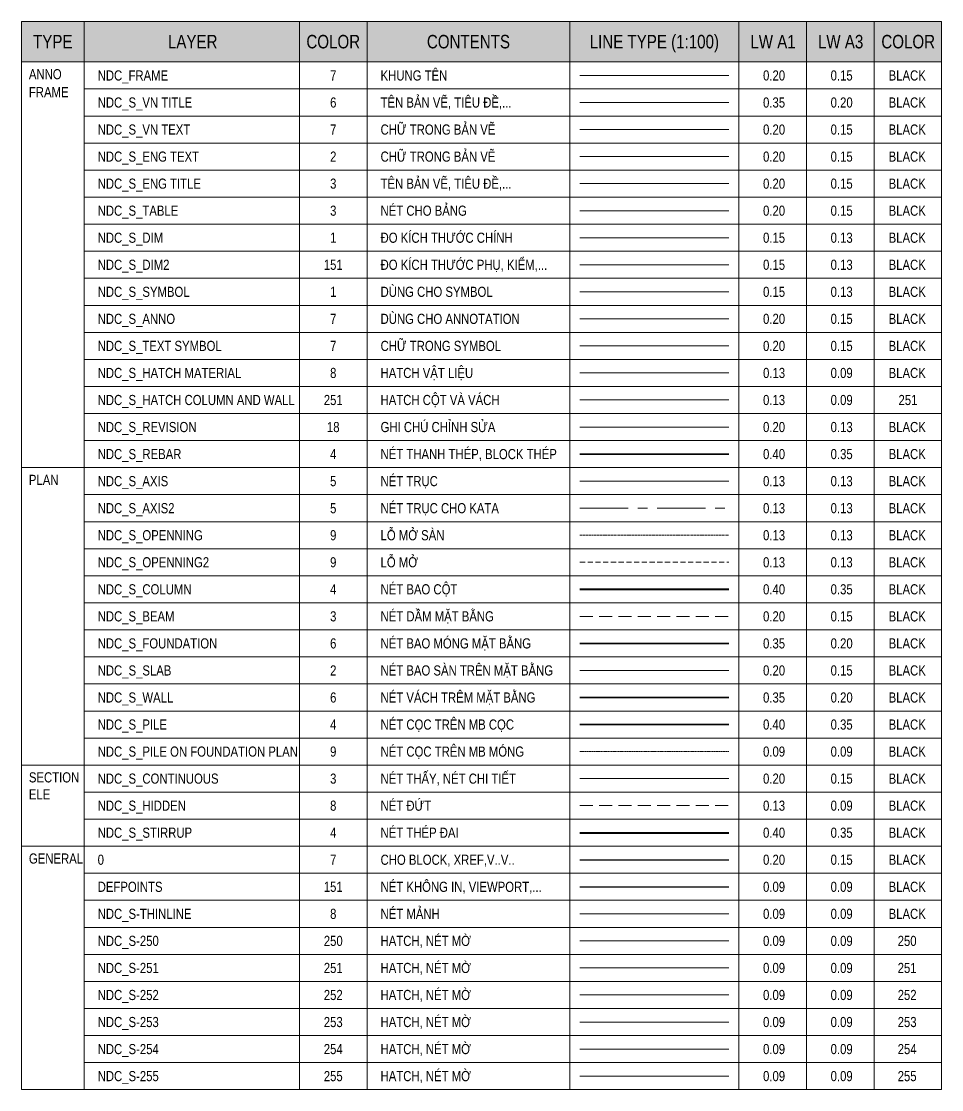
# Model space of a CAD drawing. Header units: millimetres. Extents: x -134772 to 596971, y -129535 to 35703.
# Drawn here: x -134772 to -112083, y -110869 to -84535 of the extents above; entities that cross this region are included whole.
import ezdxf
from ezdxf.enums import TextEntityAlignment as Align

# ---------------------------------------------------------------- set-up
doc = ezdxf.new("R2010")
doc.units = ezdxf.units.MM
doc.header["$MEASUREMENT"] = 0
for name, pattern in [('CENTER', [50.8, 31.75, -6.35, 6.35, -6.35]), ('CENTER2', [28.575, 19.05, -3.175, 3.175, -3.175]), ('DASHED', [19.05, 12.7, -6.35]), ('DASHED2', [0.375, 0.25, -0.125]), ('HIDDEN2', [4.7625, 3.175, -1.5875])]:
    doc.linetypes.add(name, pattern=pattern)
doc.layers.get('Defpoints').update_dxf_attribs({"color": 252})
for name, color, linetype, lineweight in [('NDC_FRAME', 7, 'Continuous', 20), ('NDC_S-COLUMN', 4, 'Continuous', 40), ('NDC_S_250', 250, 'Continuous', 9), ('NDC_S_251', 251, 'Continuous', 9), ('NDC_S_252', 252, 'Continuous', 9), ('NDC_S_253', 253, 'Continuous', 9), ('NDC_S_254', 254, 'Continuous', 9), ('NDC_S_255', 255, 'Continuous', 9), ('NDC_S_ANNO', 7, 'Continuous', 20), ('NDC_S_AXIS', 5, 'CENTER2', 15), ('NDC_S_AXIS2', 5, 'CENTER', 13), ('NDC_S_BEAM', 3, 'HIDDEN2', 20), ('NDC_S_CONTINUOUS', 3, 'Continuous', 20), ('NDC_S_DIM', 1, 'Continuous', 9), ('NDC_S_DIM2', 151, 'Continuous', 15), ('NDC_S_ENG TEXT', 2, 'Continuous', 9), ('NDC_S_ENG TITLE', 3, 'Continuous', 20), ('NDC_S_FOUNDATION', 6, 'Continuous', 35), ('NDC_S_HATCH COLUMN AND WALL', 251, 'Continuous', 13), ('NDC_S_HATCH MATERIAL', 8, 'Continuous', 13), ('NDC_S_HIDDEN', 8, 'HIDDEN2', 13), ('NDC_S_LEADER', 1, 'Continuous', 9), ('NDC_S_OPENING', 9, 'DASHED2', 13), ('NDC_S_OPENING2', 9, 'DASHED', 13), ('NDC_S_PILE', 4, 'Continuous', 35), ('NDC_S_PILE ON FOUNDATION PLAN', 9, 'DASHED2', 20), ('NDC_S_REBAR', 4, 'Continuous', 35), ('NDC_S_SLAB', 2, 'Continuous', 18), ('NDC_S_STIRRUP', 4, 'Continuous', 40), ('NDC_S_TEXT SYMBOL', 7, 'Continuous', 20), ('NDC_S_THIN LINE', 1, 'Continuous', 5), ('NDC_S_VN TEXT', 7, 'Continuous', 9), ('NDC_S_VN TITLE', 6, 'Continuous', 9), ('NDC_S_WALL', 6, 'Continuous', 35), ('NDC_Table', 3, 'Continuous', 20)]:
    doc.layers.add(name, color=color, linetype=linetype, lineweight=lineweight)
doc.layers.add('NDC_S_REVISION', color=18, linetype='Continuous', lineweight=20, plot=False)
doc.styles.add('NDC_VIE TXT', font='arial.ttf', dxfattribs={"width": 0.8})

msp = doc.modelspace()

# ---------------------------------------------------------------- hatches: boundary and pattern name
at = {"layer": 'NDC_S_253'}
h = msp.add_hatch(color=256, dxfattribs=at)
h.dxf.hatch_style = 1
h.paths.add_polyline_path([(-134772.3, -84535.3), (-112082.6, -84535.3), (-112082.6, -85535.3), (-134772.3, -85535.3)])

# ---------------------------------------------------------------- linework, layer by layer
msp.add_line((-120999.2, -105202), (-117332.6, -105202))
at = {"layer": 'Defpoints'}
msp.add_line((-120999.2, -105868.7), (-117332.6, -105868.7), dxfattribs=at)
at = {"layer": 'NDC_FRAME'}
for p, q in [((-134772.3, -110868.7), (-134772.3, -84535.3)), ((-134772.3, -84535.3), (-112082.6, -84535.3)), ((-133223.9, -110868.7), (-133223.9, -84535.3)), ((-127915.9, -110868.7), (-127915.9, -84535.3)), ((-126249.2, -110868.7), (-126249.2, -84535.3)), ((-121249.2, -110868.7), (-121249.2, -84535.3)), ((-117082.6, -110868.7), (-117082.6, -84535.3)), ((-117082.6, -110868.7), (-117082.6, -84535.3)), ((-115415.9, -110868.7), (-115415.9, -84535.3)), ((-113749.2, -110868.7), (-113749.2, -84535.3)), ((-112082.6, -110868.7), (-112082.6, -84535.3)), ((-120999.2, -85868.7), (-117332.6, -85868.7)), ((-133223.9, -90202), (-112082.6, -90202)), ((-133223.9, -90868.7), (-112082.6, -90868.7)), ((-133223.9, -91535.3), (-112082.6, -91535.3)), ((-133223.9, -92202), (-112082.6, -92202)), ((-133223.9, -92868.7), (-112082.6, -92868.7)), ((-133223.9, -93535.3), (-112082.6, -93535.3)), ((-133223.9, -94202), (-112082.6, -94202)), ((-133223.9, -94868.7), (-112082.6, -94868.7)), ((-134772.3, -95535.3), (-112082.6, -95535.3)), ((-133223.9, -96202), (-112082.6, -96202)), ((-133223.9, -96868.7), (-112082.6, -96868.7)), ((-133223.9, -97535.3), (-112082.6, -97535.3)), ((-133223.9, -98202), (-112082.6, -98202)), ((-133223.9, -98868.7), (-112082.6, -98868.7)), ((-133223.9, -99535.3), (-112082.6, -99535.3)), ((-133223.9, -100202), (-112082.6, -100202)), ((-133223.9, -100868.7), (-112082.6, -100868.7)), ((-133223.9, -101535.3), (-112082.6, -101535.3)), ((-133223.9, -102202), (-112082.6, -102202)), ((-134772.3, -102868.7), (-112082.6, -102868.7)), ((-133223.9, -103535.3), (-112082.6, -103535.3)), ((-133223.9, -104202), (-112082.6, -104202)), ((-134772.3, -104868.7), (-112082.6, -104868.7)), ((-133223.9, -105535.3), (-112082.6, -105535.3)), ((-133223.9, -106202), (-112082.6, -106202)), ((-133223.9, -106868.7), (-112082.6, -106868.7)), ((-133223.9, -107535.3), (-112082.6, -107535.3)), ((-133223.9, -108202), (-112082.6, -108202)), ((-133223.9, -108868.7), (-112082.6, -108868.7)), ((-133223.9, -109535.3), (-112082.6, -109535.3)), ((-133223.9, -110202), (-112082.6, -110202)), ((-134772.3, -110868.7), (-112082.6, -110868.7))]:
    msp.add_line(p, q, dxfattribs=at)
for points in [[(-134772.3, -85535.3), (-112082.6, -85535.3)], [(-133223.9, -86202), (-112082.6, -86202)], [(-133223.9, -86868.7), (-112082.6, -86868.7)], [(-133223.9, -87535.3), (-112082.6, -87535.3)], [(-133223.9, -88202), (-112082.6, -88202)], [(-133223.9, -88868.7), (-112082.6, -88868.7)], [(-133223.9, -89535.3), (-112082.6, -89535.3)]]:
    msp.add_lwpolyline(points, dxfattribs=at)
at = {"layer": 'NDC_S-COLUMN'}
msp.add_line((-120999.2, -98535.3), (-117332.6, -98535.3), dxfattribs=at)
at = {"layer": 'NDC_S_250'}
msp.add_line((-120999.2, -107202), (-117332.6, -107202), dxfattribs=at)
at = {"layer": 'NDC_S_251'}
msp.add_line((-120999.2, -107868.7), (-117332.6, -107868.7), dxfattribs=at)
at = {"layer": 'NDC_S_252'}
msp.add_line((-120999.2, -108535.3), (-117332.6, -108535.3), dxfattribs=at)
at = {"layer": 'NDC_S_253'}
msp.add_line((-120999.2, -109202), (-117332.6, -109202), dxfattribs=at)
msp.add_lwpolyline([(-134772.3, -84535.3), (-112082.6, -84535.3), (-112082.6, -85535.3), (-134772.3, -85535.3)], close=True, dxfattribs=at)
at = {"layer": 'NDC_S_254'}
msp.add_line((-120999.2, -109868.7), (-117332.6, -109868.7), dxfattribs=at)
at = {"layer": 'NDC_S_255'}
msp.add_line((-120999.2, -110535.3), (-117332.6, -110535.3), dxfattribs=at)
at = {"layer": 'NDC_S_ANNO'}
msp.add_line((-120999.2, -91868.7), (-117332.6, -91868.7), dxfattribs=at)
at = {"layer": 'NDC_S_AXIS', "ltscale": 1000}
msp.add_line((-120999.2, -95868.7), (-117332.6, -95868.7), dxfattribs=at)
at = {"layer": 'NDC_S_AXIS2', "ltscale": 37.5}
msp.add_line((-120999.2, -96535.3), (-117332.6, -96535.3), dxfattribs=at)
at = {"layer": 'NDC_S_BEAM', "ltscale": 100}
msp.add_line((-120999.2, -99202), (-117332.6, -99202), dxfattribs=at)
at = {"layer": 'NDC_S_CONTINUOUS'}
msp.add_line((-120999.2, -103202), (-117332.6, -103202), dxfattribs=at)
at = {"layer": 'NDC_S_DIM'}
msp.add_line((-120999.2, -89868.7), (-117332.6, -89868.7), dxfattribs=at)
at = {"layer": 'NDC_S_DIM2'}
msp.add_line((-120999.2, -90535.3), (-117332.6, -90535.3), dxfattribs=at)
at = {"layer": 'NDC_S_ENG TEXT'}
msp.add_line((-120999.2, -87868.7), (-117332.6, -87868.7), dxfattribs=at)
at = {"layer": 'NDC_S_ENG TITLE'}
msp.add_line((-120999.2, -88535.3), (-117332.6, -88535.3), dxfattribs=at)
at = {"layer": 'NDC_S_FOUNDATION'}
msp.add_line((-120999.2, -99868.7), (-117332.6, -99868.7), dxfattribs=at)
at = {"layer": 'NDC_S_HATCH COLUMN AND WALL'}
msp.add_line((-120999.2, -93868.7), (-117332.6, -93868.7), dxfattribs=at)
at = {"layer": 'NDC_S_HATCH MATERIAL'}
msp.add_line((-120999.2, -93202), (-117332.6, -93202), dxfattribs=at)
at = {"layer": 'NDC_S_HIDDEN', "ltscale": 100}
msp.add_line((-120999.2, -103868.7), (-117332.6, -103868.7), dxfattribs=at)
at = {"layer": 'NDC_S_LEADER'}
msp.add_line((-120999.2, -91202), (-117332.6, -91202), dxfattribs=at)
at = {"layer": 'NDC_S_OPENING', "ltscale": 100}
msp.add_line((-120999.2, -97202), (-117332.6, -97202), dxfattribs=at)
at = {"layer": 'NDC_S_OPENING2', "ltscale": 10}
msp.add_line((-120999.2, -97868.7), (-117332.6, -97868.7), dxfattribs=at)
at = {"layer": 'NDC_S_PILE'}
msp.add_line((-120999.2, -101868.7), (-117332.6, -101868.7), dxfattribs=at)
at = {"layer": 'NDC_S_PILE ON FOUNDATION PLAN', "ltscale": 10}
msp.add_line((-120999.2, -102535.3), (-117332.6, -102535.3), dxfattribs=at)
at = {"layer": 'NDC_S_REBAR'}
msp.add_line((-120999.2, -95202), (-117332.6, -95202), dxfattribs=at)
at = {"layer": 'NDC_S_REVISION'}
msp.add_line((-120999.2, -94535.3), (-117332.6, -94535.3), dxfattribs=at)
at = {"layer": 'NDC_S_SLAB'}
msp.add_line((-120999.2, -100535.3), (-117332.6, -100535.3), dxfattribs=at)
at = {"layer": 'NDC_S_STIRRUP'}
msp.add_line((-120999.2, -104535.3), (-117332.6, -104535.3), dxfattribs=at)
at = {"layer": 'NDC_S_TEXT SYMBOL'}
msp.add_line((-120999.2, -92535.3), (-117332.6, -92535.3), dxfattribs=at)
at = {"layer": 'NDC_S_THIN LINE'}
msp.add_line((-120999.2, -106535.3), (-117332.6, -106535.3), dxfattribs=at)
at = {"layer": 'NDC_S_VN TEXT'}
msp.add_line((-120999.2, -87202), (-117332.6, -87202), dxfattribs=at)
at = {"layer": 'NDC_S_VN TITLE'}
msp.add_line((-120999.2, -86535.3), (-117332.6, -86535.3), dxfattribs=at)
at = {"layer": 'NDC_S_WALL'}
msp.add_line((-120999.2, -101202), (-117332.6, -101202), dxfattribs=at)
at = {"layer": 'NDC_Table'}
msp.add_line((-120999.2, -89202), (-117332.6, -89202), dxfattribs=at)

# ---------------------------------------------------------------- texts
at = {"style": 'NDC_VIE TXT', "width": 0.8}
msp.add_text('7', height=250, dxfattribs=at).set_placement((-127082.6, -105202), align=Align.MIDDLE_CENTER)
at = {"layer": 'Defpoints', "style": 'NDC_VIE TXT', "width": 0.8}
msp.add_text('151', height=250, dxfattribs=at).set_placement((-127082.6, -105868.7), align=Align.MIDDLE_CENTER)
at = {"layer": 'NDC_FRAME', "style": 'NDC_VIE TXT', "width": 0.8}
msp.add_text('7', height=250, dxfattribs=at).set_placement((-127082.6, -85868.7), align=Align.MIDDLE_CENTER)
at = {"layer": 'NDC_S-COLUMN', "style": 'NDC_VIE TXT', "width": 0.8}
msp.add_text('4', height=250, dxfattribs=at).set_placement((-127082.6, -98535.3), align=Align.MIDDLE_CENTER)
at = {"layer": 'NDC_S_250', "style": 'NDC_VIE TXT', "width": 0.8}
msp.add_text('250', height=250, dxfattribs=at).set_placement((-127082.6, -107202), align=Align.MIDDLE_CENTER)
at = {"layer": 'NDC_S_251', "style": 'NDC_VIE TXT', "width": 0.8}
msp.add_text('251', height=250, dxfattribs=at).set_placement((-127082.6, -107868.7), align=Align.MIDDLE_CENTER)
at = {"layer": 'NDC_S_252', "style": 'NDC_VIE TXT', "width": 0.8}
msp.add_text('252', height=250, dxfattribs=at).set_placement((-127082.6, -108535.3), align=Align.MIDDLE_CENTER)
at = {"layer": 'NDC_S_253', "style": 'NDC_VIE TXT', "width": 0.8}
msp.add_text('253', height=250, dxfattribs=at).set_placement((-127082.6, -109202), align=Align.MIDDLE_CENTER)
at = {"layer": 'NDC_S_254', "style": 'NDC_VIE TXT', "width": 0.8}
msp.add_text('254', height=250, dxfattribs=at).set_placement((-127082.6, -109868.7), align=Align.MIDDLE_CENTER)
at = {"layer": 'NDC_S_255', "style": 'NDC_VIE TXT', "width": 0.8}
msp.add_text('255', height=250, dxfattribs=at).set_placement((-127082.6, -110535.3), align=Align.MIDDLE_CENTER)
at = {"layer": 'NDC_S_ANNO', "style": 'NDC_VIE TXT', "width": 0.8}
msp.add_text('7', height=250, dxfattribs=at).set_placement((-127082.6, -91868.7), align=Align.MIDDLE_CENTER)
at = {"layer": 'NDC_S_AXIS', "style": 'NDC_VIE TXT', "width": 0.8}
msp.add_text('5', height=250, dxfattribs=at).set_placement((-127082.6, -95868.7), align=Align.MIDDLE_CENTER)
at = {"layer": 'NDC_S_AXIS2', "style": 'NDC_VIE TXT', "width": 0.8}
msp.add_text('5', height=250, dxfattribs=at).set_placement((-127082.6, -96535.3), align=Align.MIDDLE_CENTER)
at = {"layer": 'NDC_S_BEAM', "style": 'NDC_VIE TXT', "width": 0.8}
msp.add_text('3', height=250, dxfattribs=at).set_placement((-127082.6, -99202), align=Align.MIDDLE_CENTER)
at = {"layer": 'NDC_S_CONTINUOUS', "style": 'NDC_VIE TXT', "width": 0.8}
msp.add_text('3', height=250, dxfattribs=at).set_placement((-127082.6, -103202), align=Align.MIDDLE_CENTER)
at = {"layer": 'NDC_S_DIM', "style": 'NDC_VIE TXT', "width": 0.8}
msp.add_text('1', height=250, dxfattribs=at).set_placement((-127082.6, -89868.7), align=Align.MIDDLE_CENTER)
at = {"layer": 'NDC_S_DIM2', "style": 'NDC_VIE TXT', "width": 0.8}
msp.add_text('151', height=250, dxfattribs=at).set_placement((-127082.6, -90535.3), align=Align.MIDDLE_CENTER)
at = {"layer": 'NDC_S_ENG TEXT', "style": 'NDC_VIE TXT', "width": 0.8}
msp.add_text('2', height=250, dxfattribs=at).set_placement((-127082.6, -87868.7), align=Align.MIDDLE_CENTER)
at = {"layer": 'NDC_S_ENG TITLE', "style": 'NDC_VIE TXT', "width": 0.8}
msp.add_text('3', height=250, dxfattribs=at).set_placement((-127082.6, -88535.3), align=Align.MIDDLE_CENTER)
at = {"layer": 'NDC_S_FOUNDATION', "style": 'NDC_VIE TXT', "width": 0.8}
msp.add_text('6', height=250, dxfattribs=at).set_placement((-127082.6, -99868.7), align=Align.MIDDLE_CENTER)
at = {"layer": 'NDC_S_HATCH COLUMN AND WALL', "style": 'NDC_VIE TXT', "width": 0.8}
msp.add_text('251', height=250, dxfattribs=at).set_placement((-127082.6, -93868.7), align=Align.MIDDLE_CENTER)
at = {"layer": 'NDC_S_HATCH MATERIAL', "style": 'NDC_VIE TXT', "width": 0.8}
msp.add_text('8', height=250, dxfattribs=at).set_placement((-127082.6, -93202), align=Align.MIDDLE_CENTER)
at = {"layer": 'NDC_S_HIDDEN', "style": 'NDC_VIE TXT', "width": 0.8}
msp.add_text('8', height=250, dxfattribs=at).set_placement((-127082.6, -103868.7), align=Align.MIDDLE_CENTER)
at = {"layer": 'NDC_S_LEADER', "style": 'NDC_VIE TXT', "width": 0.8}
msp.add_text('1', height=250, dxfattribs=at).set_placement((-127082.6, -91202), align=Align.MIDDLE_CENTER)
at = {"layer": 'NDC_S_OPENING', "style": 'NDC_VIE TXT', "width": 0.8}
msp.add_text('9', height=250, dxfattribs=at).set_placement((-127082.6, -97202), align=Align.MIDDLE_CENTER)
at = {"layer": 'NDC_S_OPENING2', "style": 'NDC_VIE TXT', "width": 0.8}
msp.add_text('9', height=250, dxfattribs=at).set_placement((-127082.6, -97868.7), align=Align.MIDDLE_CENTER)
at = {"layer": 'NDC_S_PILE', "style": 'NDC_VIE TXT', "width": 0.8}
msp.add_text('4', height=250, dxfattribs=at).set_placement((-127082.6, -101868.7), align=Align.MIDDLE_CENTER)
at = {"layer": 'NDC_S_PILE ON FOUNDATION PLAN', "style": 'NDC_VIE TXT', "width": 0.8}
msp.add_text('9', height=250, dxfattribs=at).set_placement((-127082.6, -102535.3), align=Align.MIDDLE_CENTER)
at = {"layer": 'NDC_S_REBAR', "style": 'NDC_VIE TXT', "width": 0.8}
msp.add_text('4', height=250, dxfattribs=at).set_placement((-127082.6, -95202), align=Align.MIDDLE_CENTER)
at = {"layer": 'NDC_S_REVISION', "style": 'NDC_VIE TXT', "width": 0.8}
msp.add_text('18', height=250, dxfattribs=at).set_placement((-127082.6, -94535.3), align=Align.MIDDLE_CENTER)
at = {"layer": 'NDC_S_SLAB', "style": 'NDC_VIE TXT', "width": 0.8}
msp.add_text('2', height=250, dxfattribs=at).set_placement((-127082.6, -100535.3), align=Align.MIDDLE_CENTER)
at = {"layer": 'NDC_S_STIRRUP', "style": 'NDC_VIE TXT', "width": 0.8}
msp.add_text('4', height=250, dxfattribs=at).set_placement((-127082.6, -104535.3), align=Align.MIDDLE_CENTER)
at = {"layer": 'NDC_S_TEXT SYMBOL', "style": 'NDC_VIE TXT', "width": 0.8}
msp.add_text('7', height=250, dxfattribs=at).set_placement((-127082.6, -92535.3), align=Align.MIDDLE_CENTER)
at = {"layer": 'NDC_S_THIN LINE', "style": 'NDC_VIE TXT', "width": 0.8}
msp.add_text('8', height=250, dxfattribs=at).set_placement((-127082.6, -106535.3), align=Align.MIDDLE_CENTER)
at = {"layer": 'NDC_S_VN TEXT', "color": 3, "style": 'NDC_VIE TXT', "width": 0.8}
for s, height, p in [('TYPE', 333.33, (-133997.6, -85035.3)), ('LAYER', 333.33, (-130547.9, -85035.3)), ('COLOR', 333.33, (-127082.6, -85035.3)), ('CONTENTS', 333.33, (-123749.2, -85035.3)), ('LINE TYPE (1:100)', 333.333, (-119165.9, -85035.3)), ('LW A1', 333.33, (-116240, -85035.3)), ('LW A3', 333.33, (-114573.3, -85035.3)), ('COLOR', 333.33, (-112906.7, -85035.3))]:
    msp.add_text(s, height=height, dxfattribs=at).set_placement(p, align=Align.MIDDLE_CENTER)
for s, p in [('ANNO', (-134586.4, -85837.6)), ('NDC_FRAME', (-132890.6, -85868.7)), ('KHUNG TÊN', (-125915.9, -85868.7)), ('0.20', (-116486, -85868.7)), ('0.15', (-114819.3, -85868.7)), ('BLACK', (-113389, -85868.7)), ('FRAME', (-134586.4, -86279.4)), ('TÊN BẢN VẼ, TIÊU ĐỀ,...', (-125915.9, -86535.3)), ('NDC_S_VN TITLE', (-132890.6, -86535.3)), ('0.35', (-116486, -86535.3)), ('0.20', (-114819.3, -86535.3)), ('BLACK', (-113389, -86535.3)), ('NDC_S_VN TEXT', (-132890.6, -87202)), ('CHỮ TRONG BẢN VẼ', (-125915.9, -87202)), ('0.20', (-116486, -87202)), ('0.15', (-114819.3, -87202)), ('BLACK', (-113389, -87202)), ('CHỮ TRONG BẢN VẼ', (-125915.9, -87868.7)), ('NDC_S_ENG TEXT', (-132890.6, -87868.7)), ('0.20', (-116486, -87868.7)), ('0.15', (-114819.3, -87868.7)), ('BLACK', (-113389, -87868.7)), ('NDC_S_ENG TITLE', (-132890.6, -88535.3)), ('TÊN BẢN VẼ, TIÊU ĐỀ,...', (-125915.9, -88535.3)), ('0.20', (-116486, -88535.3)), ('0.15', (-114819.3, -88535.3)), ('BLACK', (-113389, -88535.3)), ('NÉT CHO BẢNG', (-125915.9, -89202)), ('NDC_S_TABLE', (-132890.6, -89202)), ('0.20', (-116486, -89202)), ('0.15', (-114819.3, -89202)), ('BLACK', (-113389, -89202)), ('NDC_S_DIM', (-132890.6, -89868.7)), ('ĐO KÍCH THƯỚC CHÍNH ', (-125915.9, -89868.7)), ('0.15', (-116486, -89868.7)), ('0.13', (-114819.3, -89868.7)), ('BLACK', (-113389, -89868.7)), ('NDC_S_DIM2', (-132890.6, -90535.3)), ('ĐO KÍCH THƯỚC PHỤ, KIỂM,...', (-125915.9, -90535.3)), ('0.15', (-116486, -90535.3)), ('0.13', (-114819.3, -90535.3)), ('BLACK', (-113389, -90535.3)), ('NDC_S_SYMBOL', (-132890.6, -91202)), ('DÙNG CHO SYMBOL', (-125915.9, -91202)), ('0.15', (-116486, -91202)), ('0.13', (-114819.3, -91202)), ('BLACK', (-113389, -91202)), ('NDC_S_ANNO', (-132890.6, -91868.7)), ('DÙNG CHO ANNOTATION', (-125915.9, -91868.7)), ('0.20', (-116486, -91868.7)), ('0.15', (-114819.3, -91868.7)), ('BLACK', (-113389, -91868.7)), ('NDC_S_TEXT SYMBOL', (-132890.6, -92535.3)), ('CHỮ TRONG SYMBOL', (-125915.9, -92535.3)), ('0.20', (-116486, -92535.3)), ('0.15', (-114819.3, -92535.3)), ('BLACK', (-113389, -92535.3)), ('NDC_S_HATCH MATERIAL', (-132890.6, -93202)), ('HATCH VẬT LIỆU', (-125915.9, -93202)), ('0.13', (-116486, -93202)), ('0.09', (-114819.3, -93202)), ('BLACK', (-113389, -93202)), ('NDC_S_HATCH COLUMN AND WALL', (-132890.6, -93868.7)), ('HATCH CỘT VÀ VÁCH', (-125915.9, -93868.7)), ('0.13', (-116486, -93868.7)), ('0.09', (-114819.3, -93868.7)), ('251', (-113146.1, -93868.7)), ('NDC_S_REVISION', (-132890.6, -94535.3)), ('GHI CHÚ CHỈNH SỬA', (-125915.9, -94535.3)), ('0.20', (-116486, -94535.3)), ('0.13', (-114819.3, -94535.3)), ('BLACK', (-113389, -94535.3)), ('NÉT THANH THÉP, BLOCK THÉP', (-125915.9, -95202)), ('NDC_S_REBAR', (-132890.6, -95202)), ('0.40', (-116486, -95202)), ('0.35', (-114819.3, -95202)), ('BLACK', (-113389, -95202)), ('PLAN', (-134586.4, -95837.6)), ('NDC_S_AXIS', (-132890.6, -95868.7)), ('NÉT TRỤC', (-125915.9, -95868.7)), ('0.13', (-116486, -95868.7)), ('0.13', (-114819.3, -95868.7)), ('BLACK', (-113389, -95868.7)), ('NÉT TRỤC CHO KATA', (-125915.9, -96535.3)), ('NDC_S_AXIS2', (-132890.6, -96535.3)), ('0.13', (-116486, -96535.3)), ('0.13', (-114819.3, -96535.3)), ('BLACK', (-113389, -96535.3)), ('NDC_S_OPENNING', (-132890.6, -97202)), ('LỖ MỞ SÀN', (-125915.9, -97202)), ('0.13', (-116486, -97202)), ('0.13', (-114819.3, -97202)), ('BLACK', (-113389, -97202)), ('LỖ MỞ', (-125915.9, -97868.7)), ('NDC_S_OPENNING2', (-132890.6, -97868.7)), ('0.13', (-116486, -97868.7)), ('0.13', (-114819.3, -97868.7)), ('BLACK', (-113389, -97868.7)), ('NDC_S_COLUMN', (-132890.6, -98535.3)), ('NÉT BAO CỘT', (-125915.9, -98535.3)), ('0.40', (-116486, -98535.3)), ('0.35', (-114819.3, -98535.3)), ('BLACK', (-113389, -98535.3)), ('NÉT DẦM MẶT BẰNG', (-125915.9, -99202)), ('NDC_S_BEAM', (-132890.6, -99202)), ('0.20', (-116486, -99202)), ('0.15', (-114819.3, -99202)), ('BLACK', (-113389, -99202)), ('NDC_S_FOUNDATION', (-132890.6, -99868.7)), ('NÉT BAO MÓNG MẶT BẰNG', (-125915.9, -99868.7)), ('0.35', (-116486, -99868.7)), ('0.20', (-114819.3, -99868.7)), ('BLACK', (-113389, -99868.7)), ('NDC_S_SLAB', (-132890.6, -100535.3)), ('NÉT BAO SÀN TRÊN MẶT BẰNG', (-125915.9, -100535.3)), ('0.20', (-116486, -100535.3)), ('0.15', (-114819.3, -100535.3)), ('BLACK', (-113389, -100535.3)), ('NDC_S_WALL', (-132890.6, -101202)), ('NÉT VÁCH TRÊM MẶT BẰNG', (-125915.9, -101202)), ('0.35', (-116486, -101202)), ('0.20', (-114819.3, -101202)), ('BLACK', (-113389, -101202)), ('NDC_S_PILE', (-132890.6, -101868.7)), ('NÉT CỌC TRÊN MB CỌC', (-125915.9, -101868.7)), ('0.40', (-116486, -101868.7)), ('0.35', (-114819.3, -101868.7)), ('BLACK', (-113389, -101868.7)), ('NDC_S_PILE ON FOUNDATION PLAN', (-132890.6, -102535.3)), ('NÉT CỌC TRÊN MB MÓNG', (-125915.9, -102535.3)), ('0.09', (-116486, -102535.3)), ('0.09', (-114819.3, -102535.3)), ('BLACK', (-113389, -102535.3)), ('SECTION', (-134586.4, -103171)), ('NDC_S_CONTINUOUS', (-132890.6, -103202)), ('NÉT THẤY, NÉT CHI TIẾT', (-125915.9, -103202)), ('0.20', (-116486, -103202)), ('0.15', (-114819.3, -103202)), ('BLACK', (-113389, -103202)), ('ELE', (-134586.4, -103588.6)), ('NDC_S_HIDDEN', (-132890.6, -103868.7)), ('NÉT ĐỨT', (-125915.9, -103868.7)), ('0.13', (-116486, -103868.7)), ('0.09', (-114819.3, -103868.7)), ('BLACK', (-113389, -103868.7)), ('NDC_S_STIRRUP', (-132890.6, -104535.3)), ('NÉT THÉP ĐAI', (-125915.9, -104535.3)), ('0.40', (-116486, -104535.3)), ('0.35', (-114819.3, -104535.3)), ('BLACK', (-113389, -104535.3)), ('GENERAL', (-134586.4, -105171)), ('0', (-132890.6, -105202)), ('CHO BLOCK, XREF,V..V..', (-125915.9, -105202)), ('0.20', (-116486, -105202)), ('0.15', (-114819.3, -105202)), ('BLACK', (-113389, -105202)), ('DEFPOINTS', (-132890.6, -105868.7)), ('NÉT KHÔNG IN, VIEWPORT,...', (-125915.9, -105868.7)), ('0.09', (-116486, -105868.7)), ('0.09', (-114819.3, -105868.7)), ('BLACK', (-113389, -105868.7)), ('NÉT MẢNH', (-125915.9, -106535.3)), ('NDC_S-THINLINE', (-132890.6, -106535.3)), ('0.09', (-116486, -106535.3)), ('0.09', (-114819.3, -106535.3)), ('BLACK', (-113389, -106535.3)), ('NDC_S-250', (-132890.6, -107202)), ('HATCH, NÉT MỜ', (-125915.9, -107202)), ('0.09', (-116486, -107202)), ('0.09', (-114819.3, -107202)), ('250', (-113166.3, -107202)), ('HATCH, NÉT MỜ', (-125915.9, -107868.7)), ('NDC_S-251', (-132890.6, -107868.7)), ('0.09', (-116486, -107868.7)), ('0.09', (-114819.3, -107868.7)), ('251', (-113166.3, -107868.7)), ('NDC_S-252', (-132890.6, -108535.3)), ('HATCH, NÉT MỜ', (-125915.9, -108535.3)), ('0.09', (-116486, -108535.3)), ('0.09', (-114819.3, -108535.3)), ('252', (-113166.3, -108535.3)), ('HATCH, NÉT MỜ', (-125915.9, -109202)), ('NDC_S-253', (-132890.6, -109202)), ('0.09', (-116486, -109202)), ('0.09', (-114819.3, -109202)), ('253', (-113166.3, -109202)), ('NDC_S-254', (-132890.6, -109868.7)), ('HATCH, NÉT MỜ', (-125915.9, -109868.7)), ('0.09', (-116486, -109868.7)), ('0.09', (-114819.3, -109868.7)), ('254', (-113166.3, -109868.7)), ('NDC_S-255', (-132890.6, -110535.3)), ('HATCH, NÉT MỜ', (-125915.9, -110535.3)), ('0.09', (-116486, -110535.3)), ('0.09', (-114819.3, -110535.3)), ('255', (-113166.3, -110535.3))]:
    msp.add_text(s, height=250, dxfattribs=at).set_placement(p, align=Align.MIDDLE_LEFT)
at = {"layer": 'NDC_S_VN TEXT', "style": 'NDC_VIE TXT', "width": 0.8}
msp.add_text('7', height=250, dxfattribs=at).set_placement((-127082.6, -87202), align=Align.MIDDLE_CENTER)
at = {"layer": 'NDC_S_VN TITLE', "style": 'NDC_VIE TXT', "width": 0.8}
msp.add_text('6', height=250, dxfattribs=at).set_placement((-127082.6, -86535.3), align=Align.MIDDLE_CENTER)
at = {"layer": 'NDC_S_WALL', "style": 'NDC_VIE TXT', "width": 0.8}
msp.add_text('6', height=250, dxfattribs=at).set_placement((-127082.6, -101202), align=Align.MIDDLE_CENTER)
at = {"layer": 'NDC_Table', "style": 'NDC_VIE TXT', "width": 0.8}
msp.add_text('3', height=250, dxfattribs=at).set_placement((-127082.6, -89202), align=Align.MIDDLE_CENTER)

doc.saveas('drawing.dxf')
